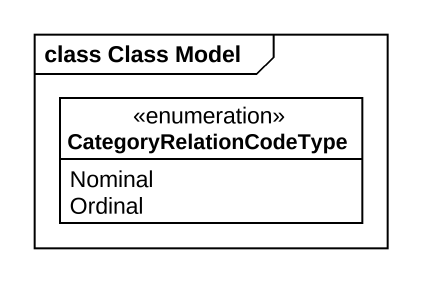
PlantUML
@startuml
mainframe class Class Model
hide circle
hide empty members
enum CategoryRelationCodeType {
  Nominal
  Ordinal
}
@enduml
